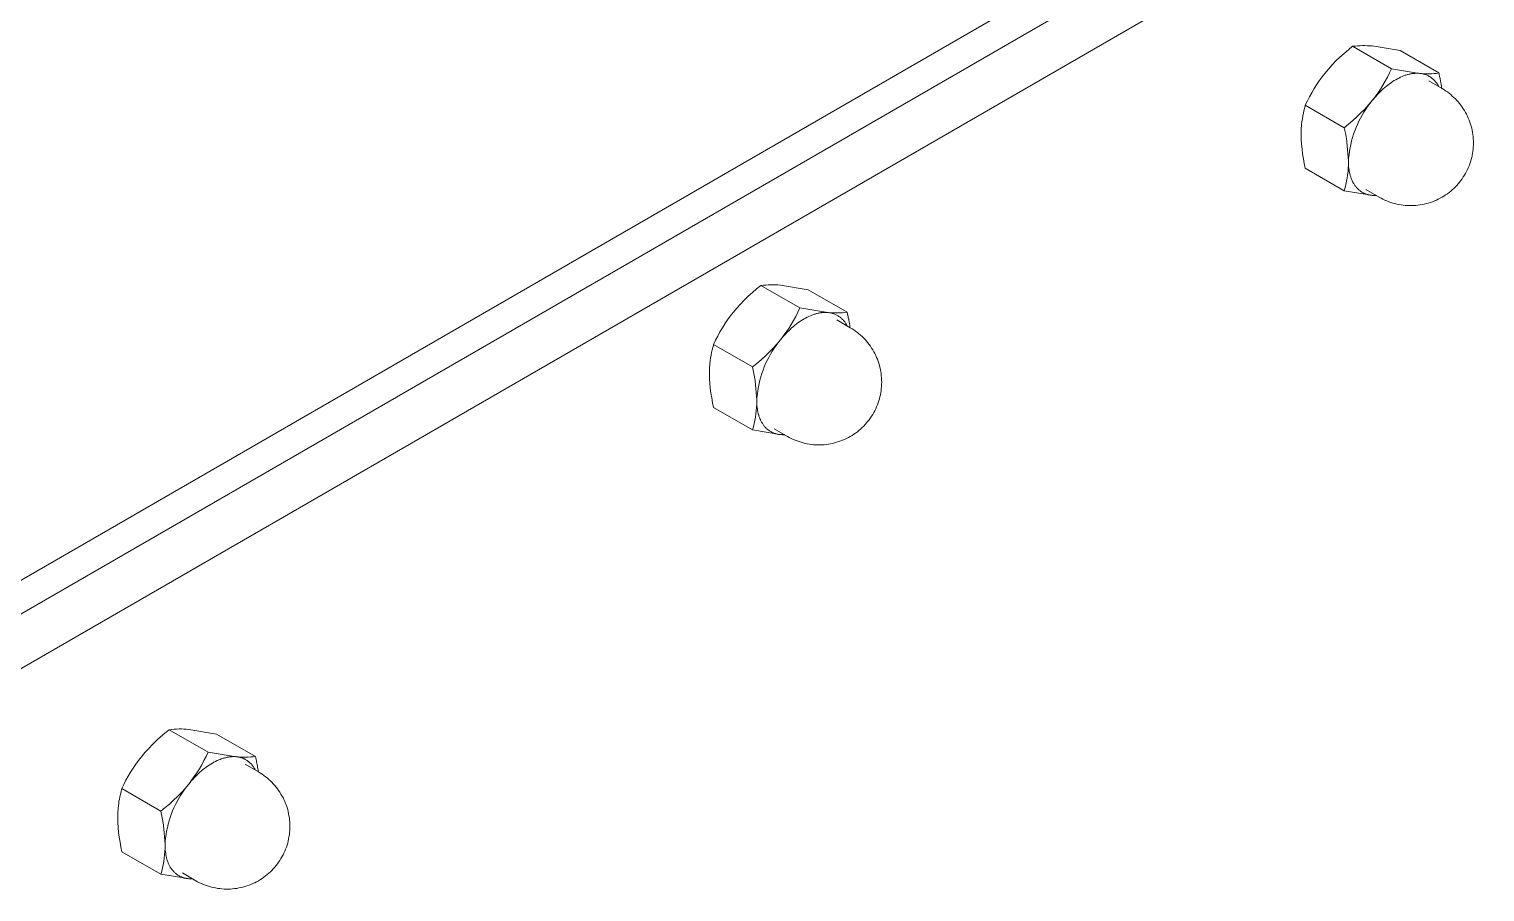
# Model space of a CAD drawing. Header units: millimetres. Extents: x -402 to 3954, y -41 to 3282.
# Drawn here: x 3750.9 to 3863.4, y 1186.2 to 1252.9 of the extents above; entities that cross this region are included whole.
import ezdxf

# ---------------------------------------------------------------- set-up
doc = ezdxf.new("R2010")
doc.units = ezdxf.units.MM
doc.layers.add('ZANO_R', color=7, linetype='Continuous', lineweight=0)

msp = doc.modelspace()

# ---------------------------------------------------------------- linework, layer by layer
at = {"layer": 'ZANO_R'}
for p, q in [((3856.77, 1271.81), (3655.5, 1155.6)), ((3659.37, 1155.24), (3860.64, 1271.44)), ((3864.3, 1269.33), (3663.03, 1153.12)), ((3852.86, 1251.3), (3853.19, 1251.57)), ((3853.19, 1251.57), (3853.38, 1251.59)), ((3856.2, 1249.83), (3853.19, 1251.57)), ((3853.38, 1251.59), (3853.57, 1251.61)), ((3853.57, 1251.61), (3853.76, 1251.62)), ((3853.76, 1251.62), (3853.94, 1251.63)), ((3853.94, 1251.63), (3854.13, 1251.63)), ((3854.13, 1251.63), (3854.32, 1251.62)), ((3854.32, 1251.62), (3854.51, 1251.61)), ((3854.51, 1251.61), (3854.7, 1251.6)), ((3854.7, 1251.6), (3856.85, 1251.24)), ((3851.6, 1250.13), (3851.9, 1250.44)), ((3851.9, 1250.44), (3852.21, 1250.74)), ((3852.21, 1250.74), (3852.53, 1251.02)), ((3852.53, 1251.02), (3852.86, 1251.3)), ((3856.85, 1251.24), (3859.86, 1249.51)), ((3850.82, 1249.2), (3851.04, 1249.48)), ((3851.04, 1249.48), (3851.31, 1249.81)), ((3851.31, 1249.81), (3851.6, 1250.13)), ((3856.05, 1249.51), (3855.88, 1249.18)), ((3856.2, 1249.83), (3856.05, 1249.51)), ((3858.36, 1249.48), (3856.2, 1249.83)), ((3856.89, 1249.18), (3857.01, 1249.24)), ((3857.01, 1249.24), (3857.13, 1249.28)), ((3857.13, 1249.28), (3857.19, 1249.31)), ((3857.19, 1249.31), (3857.25, 1249.33)), ((3857.25, 1249.33), (3857.31, 1249.35)), ((3857.31, 1249.35), (3857.37, 1249.37)), ((3857.37, 1249.37), (3857.43, 1249.38)), ((3857.43, 1249.38), (3857.49, 1249.4)), ((3857.49, 1249.4), (3857.55, 1249.41)), ((3857.55, 1249.41), (3857.6, 1249.43)), ((3857.6, 1249.43), (3857.66, 1249.44)), ((3857.66, 1249.44), (3857.72, 1249.45)), ((3857.72, 1249.45), (3857.77, 1249.46)), ((3857.77, 1249.46), (3857.83, 1249.47)), ((3857.83, 1249.47), (3857.89, 1249.47)), ((3857.89, 1249.47), (3857.94, 1249.48)), ((3857.94, 1249.48), (3857.99, 1249.48)), ((3857.99, 1249.48), (3858.05, 1249.49)), ((3858.05, 1249.49), (3858.1, 1249.49)), ((3858.1, 1249.49), (3858.15, 1249.49)), ((3858.15, 1249.49), (3858.2, 1249.49)), ((3858.2, 1249.49), (3858.26, 1249.49)), ((3858.26, 1249.49), (3858.31, 1249.49)), ((3858.31, 1249.49), (3858.36, 1249.48)), ((3858.54, 1249.47), (3858.36, 1249.48)), ((3858.36, 1249.48), (3858.42, 1249.48)), ((3858.42, 1249.48), (3858.48, 1249.47)), ((3858.48, 1249.47), (3858.54, 1249.46)), ((3858.73, 1249.45), (3858.54, 1249.47)), ((3858.54, 1249.46), (3858.6, 1249.45)), ((3858.6, 1249.45), (3858.66, 1249.43)), ((3858.66, 1249.43), (3858.72, 1249.42)), ((3858.72, 1249.42), (3858.78, 1249.4)), ((3858.92, 1249.45), (3858.73, 1249.45)), ((3858.78, 1249.4), (3858.83, 1249.38)), ((3858.83, 1249.38), (3858.89, 1249.36)), ((3858.89, 1249.36), (3858.95, 1249.33)), ((3859.11, 1249.45), (3858.92, 1249.45)), ((3858.95, 1249.33), (3859, 1249.31)), ((3859, 1249.31), (3859.06, 1249.28)), ((3859.06, 1249.28), (3859.11, 1249.25)), ((3859.3, 1249.45), (3859.11, 1249.45)), ((3859.11, 1249.25), (3859.17, 1249.22)), ((3859.17, 1249.22), (3859.22, 1249.18)), ((3859.48, 1249.47), (3859.3, 1249.45)), ((3859.67, 1249.48), (3859.48, 1249.47)), ((3859.86, 1249.51), (3859.67, 1249.48)), ((3859.87, 1249.47), (3859.86, 1249.51)), ((3859.87, 1249.47), (3859.88, 1249.41)), ((3859.89, 1249.34), (3859.88, 1249.41)), ((3859.89, 1249.34), (3859.9, 1249.3)), ((3859.91, 1249.25), (3859.9, 1249.3)), ((3859.91, 1249.25), (3859.93, 1249.19)), ((3850.03, 1247.98), (3850.21, 1248.3)), ((3850.21, 1248.3), (3850.4, 1248.6)), ((3850.4, 1248.6), (3850.6, 1248.9)), ((3850.6, 1248.9), (3850.82, 1249.2)), ((3855.33, 1248.25), (3855.13, 1247.95)), ((3855.22, 1247.96), (3855.33, 1248.07)), ((3855.52, 1248.56), (3855.33, 1248.25)), ((3855.33, 1248.07), (3855.45, 1248.18)), ((3855.45, 1248.18), (3855.56, 1248.29)), ((3855.71, 1248.87), (3855.52, 1248.56)), ((3855.56, 1248.29), (3855.68, 1248.39)), ((3855.68, 1248.39), (3855.8, 1248.49)), ((3855.88, 1249.18), (3855.71, 1248.87)), ((3855.8, 1248.49), (3855.92, 1248.58)), ((3855.92, 1248.58), (3856.04, 1248.67)), ((3856.04, 1248.67), (3856.16, 1248.76)), ((3856.16, 1248.76), (3856.28, 1248.84)), ((3856.28, 1248.84), (3856.4, 1248.92)), ((3856.4, 1248.92), (3856.53, 1248.99)), ((3856.53, 1248.99), (3856.65, 1249.06)), ((3856.65, 1249.06), (3856.77, 1249.12)), ((3856.77, 1249.12), (3856.89, 1249.18)), ((3860.1, 1248.31), (3859.07, 1248.9)), ((3859.22, 1249.18), (3859.27, 1249.15)), ((3859.27, 1249.15), (3859.32, 1249.11)), ((3859.32, 1249.11), (3859.37, 1249.07)), ((3859.37, 1249.07), (3859.41, 1249.03)), ((3859.41, 1249.03), (3859.46, 1248.99)), ((3859.46, 1248.99), (3859.5, 1248.95)), ((3859.5, 1248.95), (3859.54, 1248.91)), ((3859.54, 1248.91), (3859.58, 1248.86)), ((3859.58, 1248.86), (3859.62, 1248.81)), ((3859.62, 1248.81), (3859.66, 1248.76)), ((3859.66, 1248.76), (3859.7, 1248.71)), ((3859.7, 1248.71), (3859.73, 1248.66)), ((3859.73, 1248.66), (3859.77, 1248.61)), ((3859.77, 1248.61), (3859.8, 1248.56)), ((3859.8, 1248.56), (3859.83, 1248.5)), ((3859.83, 1248.5), (3859.85, 1248.45)), ((3859.93, 1249.17), (3859.93, 1249.19)), ((3859.93, 1249.17), (3859.95, 1249.08)), ((3859.96, 1249), (3859.95, 1249.08)), ((3859.96, 1249), (3859.97, 1248.96)), ((3859.98, 1248.92), (3859.97, 1248.96)), ((3859.98, 1248.92), (3860.01, 1248.72)), ((3860.02, 1248.67), (3860.01, 1248.72)), ((3860.02, 1248.67), (3860.06, 1248.45)), ((3860.06, 1248.42), (3860.06, 1248.45)), ((3860.06, 1248.42), (3860.07, 1248.38)), ((3860.07, 1248.33), (3860.07, 1248.38)), ((3860.07, 1248.33), (3860.08, 1248.32)), ((3860.1, 1248.31), (3860.24, 1248.22)), ((3860.24, 1248.22), (3860.37, 1248.13)), ((3860.37, 1248.13), (3860.51, 1248.04)), ((3849.51, 1246.94), (3849.52, 1246.95)), ((3849.52, 1246.95), (3849.53, 1247.02)), ((3849.53, 1247.02), (3849.69, 1247.35)), ((3849.53, 1247.02), (3852.54, 1245.28)), ((3849.69, 1247.35), (3849.85, 1247.67)), ((3849.85, 1247.67), (3850.03, 1247.98)), ((3854.42, 1247.04), (3854.13, 1246.72)), ((3854.36, 1246.94), (3854.53, 1247.16)), ((3854.7, 1247.37), (3854.42, 1247.04)), ((3854.53, 1247.16), (3854.7, 1247.37)), ((3854.92, 1247.66), (3854.7, 1247.37)), ((3854.7, 1247.37), (3854.8, 1247.49)), ((3854.8, 1247.49), (3854.9, 1247.61)), ((3854.9, 1247.61), (3855, 1247.73)), ((3855.13, 1247.95), (3854.92, 1247.66)), ((3855, 1247.73), (3855.11, 1247.85)), ((3855.11, 1247.85), (3855.22, 1247.96)), ((3860.51, 1248.04), (3860.64, 1247.94)), ((3860.64, 1247.94), (3860.77, 1247.84)), ((3860.77, 1247.84), (3860.89, 1247.73)), ((3860.89, 1247.73), (3861.01, 1247.62)), ((3861.01, 1247.62), (3861.13, 1247.51)), ((3861.13, 1247.51), (3861.24, 1247.39)), ((3861.24, 1247.39), (3861.35, 1247.27)), ((3861.35, 1247.27), (3861.46, 1247.14)), ((3861.46, 1247.14), (3861.56, 1247.01)), ((3861.56, 1247.01), (3861.65, 1246.88)), ((3849.27, 1245.74), (3849.3, 1245.97)), ((3849.3, 1245.97), (3849.34, 1246.19)), ((3849.34, 1246.19), (3849.39, 1246.44)), ((3849.39, 1246.44), (3849.45, 1246.69)), ((3849.45, 1246.69), (3849.51, 1246.94)), ((3853.2, 1245.83), (3852.88, 1245.55)), ((3853.52, 1246.12), (3853.2, 1245.83)), ((3853.83, 1246.42), (3853.52, 1246.12)), ((3853.67, 1245.78), (3853.79, 1246.02)), ((3853.79, 1246.02), (3853.92, 1246.26)), ((3854.13, 1246.72), (3853.83, 1246.42)), ((3853.92, 1246.26), (3854.06, 1246.49)), ((3854.06, 1246.49), (3854.21, 1246.72)), ((3854.21, 1246.72), (3854.36, 1246.94)), ((3861.65, 1246.88), (3861.74, 1246.74)), ((3861.74, 1246.74), (3861.83, 1246.6)), ((3861.83, 1246.6), (3861.91, 1246.46)), ((3861.91, 1246.46), (3861.99, 1246.32)), ((3861.99, 1246.32), (3862.06, 1246.17)), ((3862.06, 1246.17), (3862.13, 1246.02)), ((3862.13, 1246.02), (3862.19, 1245.87)), ((3862.19, 1245.87), (3862.25, 1245.71)), ((3849.21, 1244.97), (3849.22, 1245.21)), ((3849.21, 1244.77), (3849.21, 1244.97)), ((3849.22, 1244.39), (3849.21, 1244.77)), ((3849.22, 1245.21), (3849.24, 1245.45)), ((3849.24, 1245.52), (3849.27, 1245.74)), ((3849.24, 1245.45), (3849.24, 1245.52)), ((3852.88, 1245.55), (3852.54, 1245.28)), ((3852.54, 1245.28), (3852.65, 1244.76)), ((3852.65, 1244.76), (3852.74, 1244.23)), ((3853.18, 1244.52), (3853.26, 1244.78)), ((3853.26, 1244.78), (3853.35, 1245.03)), ((3853.35, 1245.03), (3853.45, 1245.29)), ((3853.45, 1245.29), (3853.56, 1245.54)), ((3853.56, 1245.54), (3853.67, 1245.78)), ((3862.25, 1245.71), (3862.3, 1245.56)), ((3862.3, 1245.56), (3862.35, 1245.4)), ((3862.35, 1245.4), (3862.39, 1245.24)), ((3862.39, 1245.24), (3862.42, 1245.08)), ((3862.42, 1245.08), (3862.45, 1244.92)), ((3862.45, 1244.92), (3862.48, 1244.76)), ((3862.48, 1244.76), (3862.5, 1244.6)), ((3849.24, 1244.01), (3849.22, 1244.39)), ((3849.28, 1243.63), (3849.24, 1244.01)), ((3849.32, 1243.26), (3849.28, 1243.63)), ((3852.74, 1244.23), (3852.74, 1244.19)), ((3852.74, 1244.19), (3852.75, 1244.17)), ((3852.75, 1244.17), (3852.87, 1242.73)), ((3852.95, 1243.46), (3852.99, 1243.73)), ((3852.99, 1243.73), (3853.05, 1243.99)), ((3853.05, 1243.99), (3853.11, 1244.26)), ((3853.11, 1244.26), (3853.18, 1244.52)), ((3862.5, 1243.62), (3862.48, 1243.45)), ((3862.5, 1244.6), (3862.51, 1244.43)), ((3862.51, 1243.78), (3862.5, 1243.62)), ((3862.51, 1244.43), (3862.52, 1244.27)), ((3862.52, 1243.94), (3862.51, 1243.78)), ((3862.52, 1244.27), (3862.52, 1244.11)), ((3862.52, 1244.11), (3862.52, 1243.94)), ((3849.38, 1242.88), (3849.32, 1243.26)), ((3849.45, 1242.51), (3849.38, 1242.88)), ((3849.53, 1242.14), (3849.45, 1242.51)), ((3852.87, 1242.65), (3852.86, 1242.4)), ((3852.87, 1242.65), (3852.88, 1242.92)), ((3852.87, 1242.73), (3852.87, 1242.65)), ((3852.87, 1242.52), (3852.87, 1242.65)), ((3852.87, 1242.39), (3852.87, 1242.52)), ((3852.88, 1242.92), (3852.91, 1243.19)), ((3852.91, 1243.19), (3852.95, 1243.46)), ((3862.25, 1242.5), (3862.19, 1242.34)), ((3862.3, 1242.65), (3862.25, 1242.5)), ((3862.35, 1242.81), (3862.3, 1242.65)), ((3862.39, 1242.97), (3862.35, 1242.81)), ((3862.42, 1243.13), (3862.39, 1242.97)), ((3862.45, 1243.29), (3862.42, 1243.13)), ((3862.48, 1243.45), (3862.45, 1243.29)), ((3849.53, 1242.14), (3852.54, 1240.4)), ((3852.77, 1241.39), (3852.72, 1241.14)), ((3852.8, 1241.64), (3852.77, 1241.39)), ((3852.83, 1241.89), (3852.8, 1241.64)), ((3852.85, 1242.15), (3852.83, 1241.89)), ((3852.86, 1242.4), (3852.85, 1242.15)), ((3852.88, 1242.26), (3852.87, 1242.39)), ((3852.9, 1242.14), (3852.88, 1242.26)), ((3852.91, 1242.01), (3852.9, 1242.14)), ((3852.93, 1241.89), (3852.91, 1242.01)), ((3852.95, 1241.83), (3852.93, 1241.89)), ((3852.96, 1241.77), (3852.95, 1241.83)), ((3852.97, 1241.71), (3852.96, 1241.77)), ((3852.99, 1241.65), (3852.97, 1241.71)), ((3853, 1241.59), (3852.99, 1241.65)), ((3853.02, 1241.53), (3853, 1241.59)), ((3853.04, 1241.48), (3853.02, 1241.53)), ((3853.06, 1241.42), (3853.04, 1241.48)), ((3853.08, 1241.37), (3853.06, 1241.42)), ((3853.1, 1241.31), (3853.08, 1241.37)), ((3861.65, 1241.33), (3861.56, 1241.2)), ((3861.74, 1241.47), (3861.65, 1241.33)), ((3861.83, 1241.61), (3861.74, 1241.47)), ((3861.91, 1241.75), (3861.83, 1241.61)), ((3861.99, 1241.9), (3861.91, 1241.75)), ((3862.06, 1242.04), (3861.99, 1241.9)), ((3862.13, 1242.19), (3862.06, 1242.04)), ((3862.19, 1242.34), (3862.13, 1242.19)), ((3852.61, 1240.65), (3852.54, 1240.4)), ((3852.54, 1240.4), (3854.65, 1240.06)), ((3852.67, 1240.89), (3852.61, 1240.65)), ((3852.72, 1241.14), (3852.67, 1240.89)), ((3853.12, 1241.26), (3853.1, 1241.31)), ((3853.14, 1241.21), (3853.12, 1241.26)), ((3853.16, 1241.16), (3853.14, 1241.21)), ((3853.19, 1241.1), (3853.16, 1241.16)), ((3853.21, 1241.06), (3853.19, 1241.1)), ((3853.24, 1241.01), (3853.21, 1241.06)), ((3853.27, 1240.96), (3853.24, 1241.01)), ((3853.3, 1240.91), (3853.27, 1240.96)), ((3853.33, 1240.87), (3853.3, 1240.91)), ((3853.36, 1240.82), (3853.33, 1240.87)), ((3853.39, 1240.78), (3853.36, 1240.82)), ((3853.42, 1240.74), (3853.39, 1240.78)), ((3853.45, 1240.7), (3853.42, 1240.74)), ((3853.49, 1240.66), (3853.45, 1240.7)), ((3853.52, 1240.62), (3853.49, 1240.66)), ((3853.56, 1240.58), (3853.52, 1240.62)), ((3853.59, 1240.55), (3853.56, 1240.58)), ((3853.63, 1240.51), (3853.59, 1240.55)), ((3853.67, 1240.48), (3853.63, 1240.51)), ((3853.71, 1240.45), (3853.67, 1240.48)), ((3853.74, 1240.41), (3853.71, 1240.45)), ((3853.78, 1240.39), (3853.74, 1240.41)), ((3853.82, 1240.36), (3853.78, 1240.39)), ((3853.87, 1240.33), (3853.82, 1240.36)), ((3853.91, 1240.3), (3853.87, 1240.33)), ((3853.95, 1240.28), (3853.91, 1240.3)), ((3853.99, 1240.25), (3853.95, 1240.28)), ((3854.04, 1240.23), (3853.99, 1240.25)), ((3854.08, 1240.21), (3854.04, 1240.23)), ((3854.13, 1240.19), (3854.08, 1240.21)), ((3855.24, 1239.9), (3854.21, 1240.5)), ((3860.64, 1240.27), (3860.51, 1240.17)), ((3860.77, 1240.37), (3860.64, 1240.27)), ((3860.89, 1240.48), (3860.77, 1240.37)), ((3861.01, 1240.59), (3860.89, 1240.48)), ((3861.13, 1240.7), (3861.01, 1240.59)), ((3861.24, 1240.82), (3861.13, 1240.7)), ((3861.35, 1240.95), (3861.24, 1240.82)), ((3861.46, 1241.07), (3861.35, 1240.95)), ((3861.56, 1241.2), (3861.46, 1241.07)), ((3854.17, 1240.17), (3854.13, 1240.19)), ((3854.22, 1240.16), (3854.17, 1240.17)), ((3854.26, 1240.14), (3854.22, 1240.16)), ((3854.31, 1240.12), (3854.26, 1240.14)), ((3854.36, 1240.11), (3854.31, 1240.12)), ((3854.4, 1240.1), (3854.36, 1240.11)), ((3854.45, 1240.09), (3854.4, 1240.1)), ((3854.5, 1240.08), (3854.45, 1240.09)), ((3854.55, 1240.07), (3854.5, 1240.08)), ((3854.6, 1240.06), (3854.55, 1240.07)), ((3854.65, 1240.06), (3854.6, 1240.06)), ((3854.7, 1240.05), (3854.65, 1240.06)), ((3854.7, 1240.05), (3854.86, 1240.04)), ((3854.81, 1240.04), (3854.75, 1240.05)), ((3854.87, 1240.04), (3854.81, 1240.04)), ((3854.86, 1240.04), (3855.03, 1240.03)), ((3854.94, 1240.04), (3854.87, 1240.04)), ((3855, 1240.04), (3854.94, 1240.04)), ((3855.39, 1239.83), (3855.24, 1239.9)), ((3855.53, 1239.75), (3855.39, 1239.83)), ((3855.68, 1239.68), (3855.53, 1239.75)), ((3855.83, 1239.62), (3855.68, 1239.68)), ((3855.98, 1239.56), (3855.83, 1239.62)), ((3856.14, 1239.5), (3855.98, 1239.56)), ((3856.3, 1239.45), (3856.14, 1239.5)), ((3856.45, 1239.41), (3856.3, 1239.45)), ((3856.61, 1239.37), (3856.45, 1239.41)), ((3856.77, 1239.34), (3856.61, 1239.37)), ((3856.93, 1239.31), (3856.77, 1239.34)), ((3857.1, 1239.29), (3856.93, 1239.31)), ((3857.26, 1239.27), (3857.1, 1239.29)), ((3857.42, 1239.26), (3857.26, 1239.27)), ((3857.59, 1239.26), (3857.42, 1239.26)), ((3857.75, 1239.26), (3857.59, 1239.26)), ((3857.92, 1239.26), (3857.75, 1239.26)), ((3858.08, 1239.27), (3857.92, 1239.26)), ((3858.24, 1239.29), (3858.08, 1239.27)), ((3858.4, 1239.31), (3858.24, 1239.29)), ((3858.57, 1239.34), (3858.4, 1239.31)), ((3858.73, 1239.37), (3858.57, 1239.34)), ((3858.89, 1239.41), (3858.73, 1239.37)), ((3859.04, 1239.45), (3858.89, 1239.41)), ((3859.2, 1239.5), (3859.04, 1239.45)), ((3859.35, 1239.56), (3859.2, 1239.5)), ((3859.51, 1239.62), (3859.35, 1239.56)), ((3859.66, 1239.68), (3859.51, 1239.62)), ((3859.81, 1239.75), (3859.66, 1239.68)), ((3859.95, 1239.83), (3859.81, 1239.75)), ((3860.1, 1239.9), (3859.95, 1239.83)), ((3860.24, 1239.99), (3860.1, 1239.9)), ((3860.37, 1240.08), (3860.24, 1239.99)), ((3860.51, 1240.17), (3860.37, 1240.08)), ((3806.47, 1232.25), (3806.79, 1232.54)), ((3806.79, 1232.54), (3807.11, 1232.82)), ((3807.11, 1232.82), (3807.45, 1233.08)), ((3807.45, 1233.08), (3807.64, 1233.11)), ((3810.46, 1231.35), (3807.45, 1233.08)), ((3807.64, 1233.11), (3807.82, 1233.12)), ((3807.82, 1233.12), (3808.01, 1233.14)), ((3808.01, 1233.14), (3808.2, 1233.14)), ((3808.2, 1233.14), (3808.39, 1233.14)), ((3808.39, 1233.14), (3808.58, 1233.14)), ((3808.58, 1233.14), (3808.76, 1233.13)), ((3808.76, 1233.13), (3808.95, 1233.11)), ((3808.95, 1233.11), (3811.11, 1232.76)), ((3811.11, 1232.76), (3814.11, 1231.02)), ((3805.29, 1231), (3805.57, 1231.32)), ((3805.57, 1231.32), (3805.86, 1231.64)), ((3805.86, 1231.64), (3806.16, 1231.95)), ((3806.16, 1231.95), (3806.47, 1232.25)), ((3810.46, 1231.35), (3810.3, 1231.02)), ((3812.61, 1231), (3810.46, 1231.35)), ((3804.47, 1229.81), (3804.66, 1230.12)), ((3804.66, 1230.12), (3804.86, 1230.42)), ((3804.86, 1230.42), (3805.07, 1230.71)), ((3805.07, 1230.71), (3805.29, 1231)), ((3809.78, 1230.07), (3809.59, 1229.76)), ((3809.96, 1230.38), (3809.78, 1230.07)), ((3810.14, 1230.7), (3809.96, 1230.38)), ((3810.05, 1230), (3810.17, 1230.1)), ((3810.3, 1231.02), (3810.14, 1230.7)), ((3810.17, 1230.1), (3810.29, 1230.19)), ((3810.29, 1230.19), (3810.42, 1230.27)), ((3810.42, 1230.27), (3810.54, 1230.35)), ((3810.54, 1230.35), (3810.66, 1230.43)), ((3810.66, 1230.43), (3810.78, 1230.51)), ((3810.78, 1230.51), (3810.9, 1230.57)), ((3810.9, 1230.57), (3811.03, 1230.64)), ((3811.03, 1230.64), (3811.15, 1230.7)), ((3811.15, 1230.7), (3811.27, 1230.75)), ((3811.27, 1230.75), (3811.39, 1230.8)), ((3811.39, 1230.8), (3811.45, 1230.82)), ((3811.45, 1230.82), (3811.51, 1230.84)), ((3811.51, 1230.84), (3811.57, 1230.86)), ((3811.57, 1230.86), (3811.63, 1230.88)), ((3811.63, 1230.88), (3811.69, 1230.9)), ((3811.69, 1230.9), (3811.75, 1230.91)), ((3811.75, 1230.91), (3811.8, 1230.93)), ((3811.8, 1230.93), (3811.86, 1230.94)), ((3811.86, 1230.94), (3811.92, 1230.95)), ((3811.92, 1230.95), (3811.97, 1230.96)), ((3811.97, 1230.96), (3812.03, 1230.97)), ((3812.03, 1230.97), (3812.09, 1230.98)), ((3812.09, 1230.98), (3812.14, 1230.99)), ((3812.14, 1230.99), (3812.2, 1230.99)), ((3812.2, 1230.99), (3812.25, 1231)), ((3812.25, 1231), (3812.3, 1231)), ((3812.3, 1231), (3812.36, 1231)), ((3812.36, 1231), (3812.41, 1231)), ((3812.41, 1231), (3812.46, 1231)), ((3812.46, 1231), (3812.51, 1231)), ((3812.51, 1231), (3812.56, 1231)), ((3812.56, 1231), (3812.61, 1231)), ((3812.8, 1230.98), (3812.61, 1231)), ((3812.61, 1231), (3812.67, 1230.99)), ((3812.67, 1230.99), (3812.73, 1230.98)), ((3812.73, 1230.98), (3812.79, 1230.97)), ((3812.79, 1230.97), (3812.85, 1230.96)), ((3812.99, 1230.97), (3812.8, 1230.98)), ((3812.85, 1230.96), (3812.91, 1230.95)), ((3812.91, 1230.95), (3812.97, 1230.93)), ((3812.97, 1230.93), (3813.03, 1230.91)), ((3813.18, 1230.96), (3812.99, 1230.97)), ((3813.03, 1230.91), (3813.09, 1230.89)), ((3813.09, 1230.89), (3813.15, 1230.87)), ((3813.15, 1230.87), (3813.2, 1230.84)), ((3813.36, 1230.96), (3813.18, 1230.96)), ((3813.2, 1230.84), (3813.26, 1230.82)), ((3813.26, 1230.82), (3813.32, 1230.79)), ((3813.32, 1230.79), (3813.37, 1230.76)), ((3814.35, 1229.82), (3813.32, 1230.42)), ((3813.55, 1230.97), (3813.36, 1230.96)), ((3813.37, 1230.76), (3813.42, 1230.73)), ((3813.42, 1230.73), (3813.47, 1230.7)), ((3813.47, 1230.7), (3813.52, 1230.66)), ((3813.52, 1230.66), (3813.57, 1230.63)), ((3813.74, 1230.98), (3813.55, 1230.97)), ((3813.57, 1230.63), (3813.62, 1230.59)), ((3813.62, 1230.59), (3813.67, 1230.55)), ((3813.67, 1230.55), (3813.71, 1230.51)), ((3813.71, 1230.51), (3813.76, 1230.46)), ((3813.93, 1231), (3813.74, 1230.98)), ((3813.76, 1230.46), (3813.8, 1230.42)), ((3813.8, 1230.42), (3813.84, 1230.37)), ((3813.84, 1230.37), (3813.88, 1230.33)), ((3813.88, 1230.33), (3813.92, 1230.28)), ((3813.92, 1230.28), (3813.95, 1230.23)), ((3814.11, 1231.02), (3813.93, 1231)), ((3813.95, 1230.23), (3813.99, 1230.18)), ((3813.99, 1230.18), (3814.02, 1230.12)), ((3814.02, 1230.12), (3814.05, 1230.07)), ((3814.05, 1230.07), (3814.08, 1230.02)), ((3814.12, 1230.98), (3814.11, 1231.02)), ((3814.12, 1230.98), (3814.14, 1230.92)), ((3814.15, 1230.85), (3814.14, 1230.92)), ((3814.15, 1230.85), (3814.16, 1230.81)), ((3814.17, 1230.77), (3814.16, 1230.81)), ((3814.17, 1230.77), (3814.18, 1230.7)), ((3814.19, 1230.68), (3814.18, 1230.7)), ((3814.19, 1230.68), (3814.2, 1230.59)), ((3814.22, 1230.51), (3814.2, 1230.59)), ((3814.22, 1230.51), (3814.23, 1230.48)), ((3814.23, 1230.43), (3814.23, 1230.48)), ((3814.23, 1230.43), (3814.27, 1230.23)), ((3814.28, 1230.18), (3814.27, 1230.23)), ((3814.28, 1230.18), (3814.31, 1229.97)), ((3803.94, 1228.86), (3804.11, 1229.18)), ((3804.11, 1229.18), (3804.28, 1229.5)), ((3804.28, 1229.5), (3804.47, 1229.81)), ((3809.17, 1229.17), (3808.95, 1228.88)), ((3808.95, 1228.88), (3809.05, 1229.01)), ((3809.05, 1229.01), (3809.16, 1229.13)), ((3809.16, 1229.13), (3809.26, 1229.24)), ((3809.38, 1229.46), (3809.17, 1229.17)), ((3809.26, 1229.24), (3809.37, 1229.36)), ((3809.37, 1229.36), (3809.48, 1229.47)), ((3809.59, 1229.76), (3809.38, 1229.46)), ((3809.48, 1229.47), (3809.59, 1229.59)), ((3809.59, 1229.59), (3809.7, 1229.69)), ((3809.7, 1229.69), (3809.82, 1229.8)), ((3809.82, 1229.8), (3809.94, 1229.9)), ((3809.94, 1229.9), (3810.05, 1230)), ((3814.08, 1230.02), (3814.11, 1229.96)), ((3814.32, 1229.93), (3814.31, 1229.97)), ((3814.32, 1229.93), (3814.32, 1229.89)), ((3814.33, 1229.85), (3814.32, 1229.89)), ((3814.33, 1229.85), (3814.33, 1229.83)), ((3814.35, 1229.82), (3814.49, 1229.74)), ((3814.49, 1229.74), (3814.63, 1229.65)), ((3814.63, 1229.65), (3814.76, 1229.55)), ((3814.76, 1229.55), (3814.9, 1229.46)), ((3814.9, 1229.46), (3815.02, 1229.35)), ((3815.02, 1229.35), (3815.15, 1229.25)), ((3815.15, 1229.25), (3815.27, 1229.14)), ((3815.27, 1229.14), (3815.39, 1229.02)), ((3815.39, 1229.02), (3815.5, 1228.9)), ((3803.59, 1227.7), (3803.63, 1227.9)), ((3803.63, 1227.9), (3803.67, 1228.1)), ((3803.67, 1228.1), (3803.72, 1228.29)), ((3803.72, 1228.29), (3803.73, 1228.3)), ((3803.73, 1228.3), (3803.77, 1228.45)), ((3803.77, 1228.47), (3803.79, 1228.53)), ((3803.77, 1228.45), (3803.77, 1228.47)), ((3803.79, 1228.53), (3803.94, 1228.86)), ((3803.79, 1228.53), (3806.8, 1226.8)), ((3808.09, 1227.93), (3807.78, 1227.63)), ((3808.39, 1228.24), (3808.09, 1227.93)), ((3808.18, 1227.77), (3808.32, 1228)), ((3808.32, 1228), (3808.47, 1228.23)), ((3808.67, 1228.56), (3808.39, 1228.24)), ((3808.47, 1228.23), (3808.62, 1228.45)), ((3808.62, 1228.45), (3808.78, 1228.67)), ((3808.95, 1228.88), (3808.67, 1228.56)), ((3808.78, 1228.67), (3808.95, 1228.88)), ((3815.5, 1228.9), (3815.61, 1228.78)), ((3815.61, 1228.78), (3815.71, 1228.65)), ((3815.71, 1228.65), (3815.81, 1228.52)), ((3815.81, 1228.52), (3815.91, 1228.39)), ((3815.91, 1228.39), (3816, 1228.25)), ((3816, 1228.25), (3816.09, 1228.12)), ((3816.09, 1228.12), (3816.17, 1227.97)), ((3816.17, 1227.97), (3816.25, 1227.83)), ((3816.25, 1227.83), (3816.32, 1227.68)), ((3803.47, 1226.48), (3803.48, 1226.72)), ((3803.48, 1226.72), (3803.49, 1226.96)), ((3803.49, 1226.96), (3803.5, 1227.03)), ((3803.5, 1227.03), (3803.52, 1227.25)), ((3803.52, 1227.25), (3803.55, 1227.48)), ((3803.55, 1227.48), (3803.59, 1227.7)), ((3807.13, 1227.06), (3806.8, 1226.8)), ((3806.8, 1226.8), (3806.9, 1226.27)), ((3807.46, 1227.34), (3807.13, 1227.06)), ((3807.78, 1227.63), (3807.46, 1227.34)), ((3807.61, 1226.55), (3807.7, 1226.8)), ((3807.7, 1226.8), (3807.81, 1227.05)), ((3807.81, 1227.05), (3807.93, 1227.29)), ((3807.93, 1227.29), (3808.05, 1227.53)), ((3808.05, 1227.53), (3808.18, 1227.77)), ((3816.32, 1227.68), (3816.38, 1227.53)), ((3816.38, 1227.53), (3816.45, 1227.38)), ((3816.45, 1227.38), (3816.5, 1227.23)), ((3816.5, 1227.23), (3816.56, 1227.07)), ((3816.56, 1227.07), (3816.6, 1226.91)), ((3816.6, 1226.91), (3816.64, 1226.76)), ((3816.64, 1226.76), (3816.68, 1226.6)), ((3803.46, 1226.28), (3803.47, 1226.48)), ((3803.48, 1225.9), (3803.46, 1226.28)), ((3803.5, 1225.52), (3803.48, 1225.9)), ((3806.9, 1226.27), (3806.99, 1225.74)), ((3806.99, 1225.74), (3807, 1225.7)), ((3807, 1225.7), (3807, 1225.69)), ((3807, 1225.69), (3807.12, 1224.24)), ((3807.3, 1225.51), (3807.37, 1225.77)), ((3807.37, 1225.77), (3807.44, 1226.03)), ((3807.44, 1226.03), (3807.52, 1226.29)), ((3807.52, 1226.29), (3807.61, 1226.55)), ((3816.68, 1226.6), (3816.71, 1226.43)), ((3816.71, 1226.43), (3816.73, 1226.27)), ((3816.73, 1226.27), (3816.75, 1226.11)), ((3816.75, 1226.11), (3816.77, 1225.95)), ((3816.77, 1225.95), (3816.77, 1225.78)), ((3816.77, 1225.78), (3816.78, 1225.62)), ((3816.78, 1225.62), (3816.77, 1225.46)), ((3803.53, 1225.14), (3803.5, 1225.52)), ((3803.58, 1224.77), (3803.53, 1225.14)), ((3803.64, 1224.39), (3803.58, 1224.77)), ((3807.14, 1224.44), (3807.17, 1224.71)), ((3807.17, 1224.71), (3807.2, 1224.98)), ((3807.2, 1224.98), (3807.25, 1225.24)), ((3807.25, 1225.24), (3807.3, 1225.51)), ((3816.64, 1224.48), (3816.6, 1224.32)), ((3816.68, 1224.64), (3816.64, 1224.48)), ((3816.71, 1224.8), (3816.68, 1224.64)), ((3816.73, 1224.97), (3816.71, 1224.8)), ((3816.75, 1225.13), (3816.73, 1224.97)), ((3816.77, 1225.29), (3816.75, 1225.13)), ((3816.77, 1225.46), (3816.77, 1225.29)), ((3803.71, 1224.02), (3803.64, 1224.39)), ((3803.79, 1223.65), (3803.71, 1224.02)), ((3803.79, 1223.65), (3806.8, 1221.92)), ((3807.09, 1223.41), (3807.06, 1223.16)), ((3807.11, 1223.66), (3807.09, 1223.41)), ((3807.12, 1223.91), (3807.11, 1223.66)), ((3807.12, 1224.17), (3807.14, 1224.44)), ((3807.12, 1224.24), (3807.12, 1224.17)), ((3807.12, 1224.17), (3807.12, 1223.91)), ((3807.12, 1224.04), (3807.12, 1224.17)), ((3807.13, 1223.9), (3807.12, 1224.04)), ((3807.14, 1223.78), (3807.13, 1223.9)), ((3807.15, 1223.65), (3807.14, 1223.78)), ((3807.17, 1223.52), (3807.15, 1223.65)), ((3807.19, 1223.4), (3807.17, 1223.52)), ((3807.2, 1223.34), (3807.19, 1223.4)), ((3807.21, 1223.28), (3807.2, 1223.34)), ((3816.25, 1223.41), (3816.17, 1223.26)), ((3816.32, 1223.56), (3816.25, 1223.41)), ((3816.38, 1223.71), (3816.32, 1223.56)), ((3816.45, 1223.86), (3816.38, 1223.71)), ((3816.5, 1224.01), (3816.45, 1223.86)), ((3816.56, 1224.17), (3816.5, 1224.01)), ((3816.6, 1224.32), (3816.56, 1224.17)), ((3806.92, 1222.41), (3806.86, 1222.16)), ((3806.98, 1222.65), (3806.92, 1222.41)), ((3807.02, 1222.9), (3806.98, 1222.65)), ((3807.06, 1223.16), (3807.02, 1222.9)), ((3807.23, 1223.22), (3807.21, 1223.28)), ((3807.24, 1223.16), (3807.23, 1223.22)), ((3807.26, 1223.1), (3807.24, 1223.16)), ((3807.28, 1223.05), (3807.26, 1223.1)), ((3807.29, 1222.99), (3807.28, 1223.05)), ((3807.31, 1222.93), (3807.29, 1222.99)), ((3807.33, 1222.88), (3807.31, 1222.93)), ((3807.35, 1222.82), (3807.33, 1222.88)), ((3807.37, 1222.77), (3807.35, 1222.82)), ((3807.4, 1222.72), (3807.37, 1222.77)), ((3807.42, 1222.67), (3807.4, 1222.72)), ((3807.45, 1222.62), (3807.42, 1222.67)), ((3807.47, 1222.57), (3807.45, 1222.62)), ((3807.5, 1222.52), (3807.47, 1222.57)), ((3807.53, 1222.47), (3807.5, 1222.52)), ((3807.55, 1222.43), (3807.53, 1222.47)), ((3807.58, 1222.38), (3807.55, 1222.43)), ((3807.61, 1222.34), (3807.58, 1222.38)), ((3807.64, 1222.29), (3807.61, 1222.34)), ((3807.68, 1222.25), (3807.64, 1222.29)), ((3807.71, 1222.21), (3807.68, 1222.25)), ((3807.74, 1222.17), (3807.71, 1222.21)), ((3815.39, 1222.22), (3815.27, 1222.1)), ((3815.5, 1222.34), (3815.39, 1222.22)), ((3815.61, 1222.46), (3815.5, 1222.34)), ((3815.71, 1222.59), (3815.61, 1222.46)), ((3815.81, 1222.71), (3815.71, 1222.59)), ((3815.91, 1222.85), (3815.81, 1222.71)), ((3816, 1222.98), (3815.91, 1222.85)), ((3816.09, 1223.12), (3816, 1222.98)), ((3816.17, 1223.26), (3816.09, 1223.12)), ((3806.86, 1222.16), (3806.8, 1221.92)), ((3806.8, 1221.92), (3808.9, 1221.57)), ((3807.78, 1222.13), (3807.74, 1222.17)), ((3807.81, 1222.1), (3807.78, 1222.13)), ((3807.85, 1222.06), (3807.81, 1222.1)), ((3807.89, 1222.03), (3807.85, 1222.06)), ((3807.92, 1221.99), (3807.89, 1222.03)), ((3807.96, 1221.96), (3807.92, 1221.99)), ((3808, 1221.93), (3807.96, 1221.96)), ((3808.04, 1221.9), (3808, 1221.93)), ((3808.08, 1221.87), (3808.04, 1221.9)), ((3808.12, 1221.84), (3808.08, 1221.87)), ((3808.16, 1221.82), (3808.12, 1221.84)), ((3808.21, 1221.79), (3808.16, 1221.82)), ((3808.25, 1221.77), (3808.21, 1221.79)), ((3808.29, 1221.74), (3808.25, 1221.77)), ((3808.34, 1221.72), (3808.29, 1221.74)), ((3808.38, 1221.7), (3808.34, 1221.72)), ((3808.43, 1221.69), (3808.38, 1221.7)), ((3808.47, 1221.67), (3808.43, 1221.69)), ((3809.5, 1221.42), (3808.47, 1222.01)), ((3808.52, 1221.65), (3808.47, 1221.67)), ((3808.57, 1221.64), (3808.52, 1221.65)), ((3808.61, 1221.62), (3808.57, 1221.64)), ((3808.66, 1221.61), (3808.61, 1221.62)), ((3808.71, 1221.6), (3808.66, 1221.61)), ((3808.76, 1221.59), (3808.71, 1221.6)), ((3808.81, 1221.58), (3808.76, 1221.59)), ((3808.85, 1221.57), (3808.81, 1221.58)), ((3808.9, 1221.57), (3808.85, 1221.57)), ((3808.95, 1221.56), (3808.9, 1221.57)), ((3808.95, 1221.56), (3809.12, 1221.55)), ((3809.07, 1221.56), (3809, 1221.56)), ((3809.13, 1221.56), (3809.07, 1221.56)), ((3809.12, 1221.55), (3809.29, 1221.54)), ((3809.19, 1221.56), (3809.13, 1221.56)), ((3809.26, 1221.56), (3809.19, 1221.56)), ((3809.64, 1221.34), (3809.5, 1221.42)), ((3809.79, 1221.26), (3809.64, 1221.34)), ((3809.94, 1221.19), (3809.79, 1221.26)), ((3810.09, 1221.13), (3809.94, 1221.19)), ((3810.24, 1221.07), (3810.09, 1221.13)), ((3810.4, 1221.02), (3810.24, 1221.07)), ((3813.61, 1221.07), (3813.46, 1221.02)), ((3813.76, 1221.13), (3813.61, 1221.07)), ((3813.91, 1221.19), (3813.76, 1221.13)), ((3814.06, 1221.26), (3813.91, 1221.19)), ((3814.21, 1221.34), (3814.06, 1221.26)), ((3814.35, 1221.42), (3814.21, 1221.34)), ((3814.49, 1221.5), (3814.35, 1221.42)), ((3814.63, 1221.59), (3814.49, 1221.5)), ((3814.76, 1221.68), (3814.63, 1221.59)), ((3814.9, 1221.78), (3814.76, 1221.68)), ((3815.02, 1221.89), (3814.9, 1221.78)), ((3815.15, 1221.99), (3815.02, 1221.89)), ((3815.27, 1222.1), (3815.15, 1221.99)), ((3810.55, 1220.97), (3810.4, 1221.02)), ((3810.71, 1220.92), (3810.55, 1220.97)), ((3810.87, 1220.88), (3810.71, 1220.92)), ((3811.03, 1220.85), (3810.87, 1220.88)), ((3811.19, 1220.82), (3811.03, 1220.85)), ((3811.35, 1220.8), (3811.19, 1220.82)), ((3811.52, 1220.78), (3811.35, 1220.8)), ((3811.68, 1220.77), (3811.52, 1220.78)), ((3811.84, 1220.77), (3811.68, 1220.77)), ((3812.01, 1220.77), (3811.84, 1220.77)), ((3812.17, 1220.77), (3812.01, 1220.77)), ((3812.34, 1220.78), (3812.17, 1220.77)), ((3812.5, 1220.8), (3812.34, 1220.78)), ((3812.66, 1220.82), (3812.5, 1220.8)), ((3812.82, 1220.85), (3812.66, 1220.82)), ((3812.98, 1220.88), (3812.82, 1220.85)), ((3813.14, 1220.92), (3812.98, 1220.88)), ((3813.3, 1220.97), (3813.14, 1220.92)), ((3813.46, 1221.02), (3813.3, 1220.97)), ((3761.37, 1198.48), (3761.71, 1198.75)), ((3761.71, 1198.75), (3761.89, 1198.77)), ((3764.71, 1197.01), (3761.71, 1198.75)), ((3761.89, 1198.77), (3762.08, 1198.79)), ((3762.08, 1198.79), (3762.27, 1198.8)), ((3762.27, 1198.8), (3762.46, 1198.81)), ((3762.46, 1198.81), (3762.64, 1198.81)), ((3762.64, 1198.81), (3762.83, 1198.8)), ((3762.83, 1198.8), (3763.02, 1198.79)), ((3763.02, 1198.79), (3763.21, 1198.78)), ((3763.21, 1198.78), (3765.37, 1198.42)), ((3760.12, 1197.31), (3760.41, 1197.62)), ((3760.41, 1197.62), (3760.72, 1197.92)), ((3760.72, 1197.92), (3761.04, 1198.2)), ((3761.04, 1198.2), (3761.37, 1198.48)), ((3765.37, 1198.42), (3768.37, 1196.69)), ((3759.12, 1196.08), (3759.33, 1196.38)), ((3759.33, 1196.38), (3759.55, 1196.66)), ((3759.55, 1196.66), (3759.83, 1196.99)), ((3759.83, 1196.99), (3760.12, 1197.31)), ((3764.39, 1196.36), (3764.22, 1196.05)), ((3764.56, 1196.69), (3764.39, 1196.36)), ((3764.71, 1197.01), (3764.56, 1196.69)), ((3766.87, 1196.66), (3764.71, 1197.01)), ((3765.16, 1196.24), (3765.28, 1196.3)), ((3765.28, 1196.3), (3765.41, 1196.36)), ((3765.41, 1196.36), (3765.53, 1196.42)), ((3765.53, 1196.42), (3765.65, 1196.46)), ((3765.65, 1196.46), (3765.71, 1196.49)), ((3765.71, 1196.49), (3765.77, 1196.51)), ((3765.77, 1196.51), (3765.83, 1196.53)), ((3765.83, 1196.53), (3765.88, 1196.55)), ((3765.88, 1196.55), (3765.94, 1196.56)), ((3765.94, 1196.56), (3766, 1196.58)), ((3766, 1196.58), (3766.06, 1196.59)), ((3766.06, 1196.59), (3766.12, 1196.61)), ((3766.12, 1196.61), (3766.17, 1196.62)), ((3766.17, 1196.62), (3766.23, 1196.63)), ((3766.23, 1196.63), (3766.29, 1196.64)), ((3766.29, 1196.64), (3766.34, 1196.65)), ((3766.34, 1196.65), (3766.4, 1196.65)), ((3766.4, 1196.65), (3766.45, 1196.66)), ((3766.45, 1196.66), (3766.51, 1196.66)), ((3766.51, 1196.66), (3766.56, 1196.67)), ((3766.56, 1196.67), (3766.61, 1196.67)), ((3766.61, 1196.67), (3766.67, 1196.67)), ((3766.67, 1196.67), (3766.72, 1196.67)), ((3766.72, 1196.67), (3766.77, 1196.67)), ((3766.77, 1196.67), (3766.82, 1196.67)), ((3766.82, 1196.67), (3766.87, 1196.66)), ((3767.06, 1196.65), (3766.87, 1196.66)), ((3766.87, 1196.66), (3766.93, 1196.66)), ((3766.93, 1196.66), (3766.99, 1196.65)), ((3766.99, 1196.65), (3767.05, 1196.64)), ((3767.05, 1196.64), (3767.11, 1196.63)), ((3767.24, 1196.63), (3767.06, 1196.65)), ((3767.11, 1196.63), (3767.17, 1196.61)), ((3767.17, 1196.61), (3767.23, 1196.6)), ((3767.23, 1196.6), (3767.29, 1196.58)), ((3767.43, 1196.63), (3767.24, 1196.63)), ((3767.29, 1196.58), (3767.35, 1196.56)), ((3767.35, 1196.56), (3767.4, 1196.54)), ((3767.4, 1196.54), (3767.46, 1196.51)), ((3767.62, 1196.63), (3767.43, 1196.63)), ((3767.46, 1196.51), (3767.52, 1196.49)), ((3767.52, 1196.49), (3767.57, 1196.46)), ((3767.57, 1196.46), (3767.63, 1196.43)), ((3767.81, 1196.63), (3767.62, 1196.63)), ((3767.63, 1196.43), (3767.68, 1196.4)), ((3767.68, 1196.4), (3767.73, 1196.36)), ((3767.73, 1196.36), (3767.78, 1196.33)), ((3767.78, 1196.33), (3767.83, 1196.29)), ((3768, 1196.65), (3767.81, 1196.63)), ((3768.18, 1196.66), (3768, 1196.65)), ((3768.37, 1196.69), (3768.18, 1196.66)), ((3768.37, 1196.69), (3768.39, 1196.58)), ((3768.41, 1196.52), (3768.39, 1196.58)), ((3768.41, 1196.52), (3768.42, 1196.48)), ((3768.42, 1196.43), (3768.42, 1196.48)), ((3768.42, 1196.43), (3768.44, 1196.37)), ((3768.44, 1196.35), (3768.44, 1196.37)), ((3768.44, 1196.35), (3768.46, 1196.26)), ((3758.54, 1195.16), (3758.72, 1195.48)), ((3758.72, 1195.48), (3758.91, 1195.78)), ((3758.91, 1195.78), (3759.12, 1196.08)), ((3763.84, 1195.43), (3763.64, 1195.13)), ((3763.73, 1195.14), (3763.85, 1195.25)), ((3764.04, 1195.74), (3763.84, 1195.43)), ((3763.85, 1195.25), (3763.96, 1195.36)), ((3763.96, 1195.36), (3764.08, 1195.47)), ((3764.22, 1196.05), (3764.04, 1195.74)), ((3764.08, 1195.47), (3764.19, 1195.57)), ((3764.19, 1195.57), (3764.31, 1195.67)), ((3764.31, 1195.67), (3764.43, 1195.76)), ((3764.43, 1195.76), (3764.55, 1195.85)), ((3764.55, 1195.85), (3764.67, 1195.94)), ((3764.67, 1195.94), (3764.79, 1196.02)), ((3764.79, 1196.02), (3764.92, 1196.1)), ((3764.92, 1196.1), (3765.04, 1196.17)), ((3765.04, 1196.17), (3765.16, 1196.24)), ((3768.61, 1195.49), (3767.58, 1196.08)), ((3767.83, 1196.29), (3767.88, 1196.25)), ((3767.88, 1196.25), (3767.92, 1196.21)), ((3767.92, 1196.21), (3767.97, 1196.17)), ((3767.97, 1196.17), (3768.01, 1196.13)), ((3768.01, 1196.13), (3768.06, 1196.08)), ((3768.06, 1196.08), (3768.1, 1196.04)), ((3768.1, 1196.04), (3768.14, 1195.99)), ((3768.14, 1195.99), (3768.17, 1195.94)), ((3768.17, 1195.94), (3768.21, 1195.89)), ((3768.21, 1195.89), (3768.25, 1195.84)), ((3768.25, 1195.84), (3768.28, 1195.79)), ((3768.28, 1195.79), (3768.31, 1195.74)), ((3768.31, 1195.74), (3768.34, 1195.68)), ((3768.34, 1195.68), (3768.36, 1195.63)), ((3768.47, 1196.18), (3768.46, 1196.26)), ((3768.47, 1196.18), (3768.48, 1196.14)), ((3768.49, 1196.1), (3768.48, 1196.14)), ((3768.49, 1196.1), (3768.53, 1195.9)), ((3768.53, 1195.85), (3768.53, 1195.9)), ((3768.53, 1195.85), (3768.57, 1195.63)), ((3768.57, 1195.6), (3768.57, 1195.63)), ((3768.57, 1195.6), (3768.58, 1195.56)), ((3768.59, 1195.51), (3768.58, 1195.56)), ((3768.59, 1195.51), (3768.59, 1195.5)), ((3768.61, 1195.49), (3768.75, 1195.4)), ((3768.75, 1195.4), (3768.89, 1195.31)), ((3768.89, 1195.31), (3769.02, 1195.22)), ((3769.02, 1195.22), (3769.15, 1195.12)), ((3757.98, 1193.97), (3758.02, 1194.12)), ((3758.02, 1194.12), (3758.03, 1194.13)), ((3758.03, 1194.13), (3758.05, 1194.2)), ((3758.05, 1194.2), (3758.2, 1194.52)), ((3758.05, 1194.2), (3761.05, 1192.46)), ((3758.2, 1194.52), (3758.36, 1194.85)), ((3758.36, 1194.85), (3758.54, 1195.16)), ((3762.93, 1194.22), (3762.64, 1193.9)), ((3762.72, 1193.9), (3762.88, 1194.12)), ((3762.88, 1194.12), (3763.04, 1194.34)), ((3763.21, 1194.55), (3762.93, 1194.22)), ((3763.04, 1194.34), (3763.21, 1194.55)), ((3763.43, 1194.84), (3763.21, 1194.55)), ((3763.21, 1194.55), (3763.31, 1194.67)), ((3763.31, 1194.67), (3763.41, 1194.79)), ((3763.41, 1194.79), (3763.52, 1194.91)), ((3763.64, 1195.13), (3763.43, 1194.84)), ((3763.52, 1194.91), (3763.62, 1195.03)), ((3763.62, 1195.03), (3763.73, 1195.14)), ((3769.15, 1195.12), (3769.28, 1195.02)), ((3769.28, 1195.02), (3769.4, 1194.91)), ((3769.4, 1194.91), (3769.52, 1194.8)), ((3769.52, 1194.8), (3769.64, 1194.69)), ((3769.64, 1194.69), (3769.75, 1194.57)), ((3769.75, 1194.57), (3769.86, 1194.45)), ((3769.86, 1194.45), (3769.97, 1194.32)), ((3769.97, 1194.32), (3770.07, 1194.19)), ((3770.07, 1194.19), (3770.16, 1194.06)), ((3770.16, 1194.06), (3770.26, 1193.92)), ((3757.77, 1192.87), (3757.8, 1193.05)), ((3757.8, 1193.06), (3757.82, 1193.22)), ((3757.8, 1193.05), (3757.8, 1193.06)), ((3757.82, 1193.22), (3757.85, 1193.37)), ((3757.85, 1193.37), (3757.89, 1193.57)), ((3757.89, 1193.57), (3757.93, 1193.76)), ((3757.93, 1193.76), (3757.98, 1193.96)), ((3757.98, 1193.96), (3757.98, 1193.97)), ((3761.72, 1193.01), (3761.39, 1192.73)), ((3762.03, 1193.3), (3761.72, 1193.01)), ((3762.34, 1193.59), (3762.03, 1193.3)), ((3762.07, 1192.71), (3762.18, 1192.96)), ((3762.18, 1192.96), (3762.31, 1193.2)), ((3762.31, 1193.2), (3762.44, 1193.44)), ((3762.64, 1193.9), (3762.34, 1193.59)), ((3762.44, 1193.44), (3762.58, 1193.67)), ((3762.58, 1193.67), (3762.72, 1193.9)), ((3770.26, 1193.92), (3770.34, 1193.78)), ((3770.34, 1193.78), (3770.42, 1193.64)), ((3770.42, 1193.64), (3770.5, 1193.5)), ((3770.5, 1193.5), (3770.57, 1193.35)), ((3770.57, 1193.35), (3770.64, 1193.2)), ((3770.64, 1193.2), (3770.7, 1193.05)), ((3770.7, 1193.05), (3770.76, 1192.89)), ((3757.72, 1192.15), (3757.73, 1192.39)), ((3757.72, 1191.95), (3757.72, 1192.15)), ((3757.73, 1191.57), (3757.72, 1191.95)), ((3757.73, 1192.39), (3757.75, 1192.63)), ((3757.75, 1192.7), (3757.77, 1192.87)), ((3757.75, 1192.63), (3757.75, 1192.7)), ((3761.39, 1192.73), (3761.05, 1192.46)), ((3761.05, 1192.46), (3761.16, 1191.94)), ((3761.16, 1191.94), (3761.25, 1191.41)), ((3761.69, 1191.7), (3761.77, 1191.96)), ((3761.77, 1191.96), (3761.86, 1192.21)), ((3761.86, 1192.21), (3761.96, 1192.47)), ((3761.96, 1192.47), (3762.07, 1192.71)), ((3770.76, 1192.89), (3770.81, 1192.74)), ((3770.81, 1192.74), (3770.86, 1192.58)), ((3770.86, 1192.58), (3770.9, 1192.42)), ((3770.9, 1192.42), (3770.93, 1192.26)), ((3770.93, 1192.26), (3770.96, 1192.1)), ((3770.96, 1192.1), (3770.99, 1191.94)), ((3770.99, 1191.94), (3771.01, 1191.78)), ((3757.76, 1191.19), (3757.73, 1191.57)), ((3757.79, 1190.81), (3757.76, 1191.19)), ((3757.84, 1190.44), (3757.79, 1190.81)), ((3761.25, 1191.41), (3761.26, 1191.37)), ((3761.26, 1191.37), (3761.26, 1191.35)), ((3761.26, 1191.35), (3761.38, 1189.91)), ((3761.46, 1190.64), (3761.5, 1190.91)), ((3761.5, 1190.91), (3761.56, 1191.17)), ((3761.56, 1191.17), (3761.62, 1191.44)), ((3761.62, 1191.44), (3761.69, 1191.7)), ((3771.01, 1190.8), (3770.99, 1190.63)), ((3771.01, 1191.78), (3771.02, 1191.61)), ((3771.02, 1190.96), (3771.01, 1190.8)), ((3771.02, 1191.61), (3771.03, 1191.45)), ((3771.03, 1191.12), (3771.02, 1190.96)), ((3771.03, 1191.45), (3771.03, 1191.29)), ((3771.03, 1191.29), (3771.03, 1191.12)), ((3757.9, 1190.06), (3757.84, 1190.44)), ((3757.97, 1189.69), (3757.9, 1190.06)), ((3758.05, 1189.32), (3757.97, 1189.69)), ((3761.38, 1189.58), (3761.36, 1189.33)), ((3761.38, 1189.83), (3761.4, 1190.1)), ((3761.38, 1189.91), (3761.38, 1189.83)), ((3761.38, 1189.83), (3761.38, 1189.58)), ((3761.38, 1189.7), (3761.38, 1189.83)), ((3761.39, 1189.57), (3761.38, 1189.7)), ((3761.4, 1189.44), (3761.39, 1189.57)), ((3761.4, 1190.1), (3761.42, 1190.37)), ((3761.42, 1190.37), (3761.46, 1190.64)), ((3770.76, 1189.68), (3770.7, 1189.52)), ((3770.81, 1189.83), (3770.76, 1189.68)), ((3770.86, 1189.99), (3770.81, 1189.83)), ((3770.9, 1190.15), (3770.86, 1189.99)), ((3770.93, 1190.31), (3770.9, 1190.15)), ((3770.96, 1190.47), (3770.93, 1190.31)), ((3770.99, 1190.63), (3770.96, 1190.47)), ((3758.05, 1189.32), (3761.05, 1187.58)), ((3761.28, 1188.57), (3761.23, 1188.32)), ((3761.31, 1188.82), (3761.28, 1188.57)), ((3761.34, 1189.07), (3761.31, 1188.82)), ((3761.36, 1189.33), (3761.34, 1189.07)), ((3761.41, 1189.32), (3761.4, 1189.44)), ((3761.43, 1189.19), (3761.41, 1189.32)), ((3761.45, 1189.07), (3761.43, 1189.19)), ((3761.46, 1189.01), (3761.45, 1189.07)), ((3761.47, 1188.95), (3761.46, 1189.01)), ((3761.48, 1188.89), (3761.47, 1188.95)), ((3761.5, 1188.83), (3761.48, 1188.89)), ((3761.52, 1188.77), (3761.5, 1188.83)), ((3761.53, 1188.71), (3761.52, 1188.77)), ((3761.55, 1188.66), (3761.53, 1188.71)), ((3761.57, 1188.6), (3761.55, 1188.66)), ((3761.59, 1188.55), (3761.57, 1188.6)), ((3761.61, 1188.49), (3761.59, 1188.55)), ((3761.63, 1188.44), (3761.61, 1188.49)), ((3761.65, 1188.39), (3761.63, 1188.44)), ((3770.16, 1188.51), (3770.07, 1188.38)), ((3770.26, 1188.65), (3770.16, 1188.51)), ((3770.34, 1188.79), (3770.26, 1188.65)), ((3770.42, 1188.93), (3770.34, 1188.79)), ((3770.5, 1189.08), (3770.42, 1188.93)), ((3770.57, 1189.22), (3770.5, 1189.08)), ((3770.64, 1189.37), (3770.57, 1189.22)), ((3770.7, 1189.52), (3770.64, 1189.37)), ((3761.12, 1187.83), (3761.05, 1187.58)), ((3761.05, 1187.58), (3763.16, 1187.24)), ((3761.18, 1188.07), (3761.12, 1187.83)), ((3761.23, 1188.32), (3761.18, 1188.07)), ((3761.68, 1188.33), (3761.65, 1188.39)), ((3761.7, 1188.28), (3761.68, 1188.33)), ((3761.73, 1188.24), (3761.7, 1188.28)), ((3761.75, 1188.19), (3761.73, 1188.24)), ((3761.78, 1188.14), (3761.75, 1188.19)), ((3761.81, 1188.09), (3761.78, 1188.14)), ((3761.84, 1188.05), (3761.81, 1188.09)), ((3761.87, 1188), (3761.84, 1188.05)), ((3761.9, 1187.96), (3761.87, 1188)), ((3761.93, 1187.92), (3761.9, 1187.96)), ((3761.97, 1187.88), (3761.93, 1187.92)), ((3762, 1187.84), (3761.97, 1187.88)), ((3762.03, 1187.8), (3762, 1187.84)), ((3762.07, 1187.76), (3762.03, 1187.8)), ((3762.1, 1187.73), (3762.07, 1187.76)), ((3762.14, 1187.69), (3762.1, 1187.73)), ((3762.18, 1187.66), (3762.14, 1187.69)), ((3762.22, 1187.63), (3762.18, 1187.66)), ((3762.26, 1187.59), (3762.22, 1187.63)), ((3762.3, 1187.56), (3762.26, 1187.59)), ((3762.34, 1187.54), (3762.3, 1187.56)), ((3762.38, 1187.51), (3762.34, 1187.54)), ((3762.42, 1187.48), (3762.38, 1187.51)), ((3762.46, 1187.46), (3762.42, 1187.48)), ((3762.51, 1187.43), (3762.46, 1187.46)), ((3762.55, 1187.41), (3762.51, 1187.43)), ((3762.59, 1187.39), (3762.55, 1187.41)), ((3762.64, 1187.37), (3762.59, 1187.39)), ((3762.68, 1187.35), (3762.64, 1187.37)), ((3762.73, 1187.34), (3762.68, 1187.35)), ((3763.76, 1187.08), (3762.73, 1187.68)), ((3762.78, 1187.32), (3762.73, 1187.34)), ((3762.82, 1187.3), (3762.78, 1187.32)), ((3762.87, 1187.29), (3762.82, 1187.3)), ((3769.02, 1187.35), (3768.89, 1187.26)), ((3769.15, 1187.45), (3769.02, 1187.35)), ((3769.28, 1187.55), (3769.15, 1187.45)), ((3769.4, 1187.66), (3769.28, 1187.55)), ((3769.52, 1187.77), (3769.4, 1187.66)), ((3769.64, 1187.88), (3769.52, 1187.77)), ((3769.75, 1188), (3769.64, 1187.88)), ((3769.86, 1188.13), (3769.75, 1188)), ((3769.97, 1188.25), (3769.86, 1188.13)), ((3770.07, 1188.38), (3769.97, 1188.25)), ((3762.92, 1187.28), (3762.87, 1187.29)), ((3762.96, 1187.27), (3762.92, 1187.28)), ((3763.01, 1187.26), (3762.96, 1187.27)), ((3763.06, 1187.25), (3763.01, 1187.26)), ((3763.11, 1187.24), (3763.06, 1187.25)), ((3763.16, 1187.24), (3763.11, 1187.24)), ((3763.21, 1187.23), (3763.16, 1187.24)), ((3763.28, 1187.23), (3763.21, 1187.23)), ((3763.26, 1187.23), (3763.54, 1187.21)), ((3763.36, 1187.22), (3763.28, 1187.23)), ((3763.44, 1187.22), (3763.36, 1187.22)), ((3763.51, 1187.22), (3763.44, 1187.22)), ((3763.9, 1187), (3763.76, 1187.08)), ((3764.05, 1186.93), (3763.9, 1187)), ((3764.19, 1186.86), (3764.05, 1186.93)), ((3764.34, 1186.8), (3764.19, 1186.86)), ((3764.5, 1186.74), (3764.34, 1186.8)), ((3764.65, 1186.68), (3764.5, 1186.74)), ((3764.81, 1186.63), (3764.65, 1186.68)), ((3764.97, 1186.59), (3764.81, 1186.63)), ((3765.13, 1186.55), (3764.97, 1186.59)), ((3765.29, 1186.52), (3765.13, 1186.55)), ((3765.45, 1186.49), (3765.29, 1186.52)), ((3765.61, 1186.47), (3765.45, 1186.49)), ((3765.77, 1186.45), (3765.61, 1186.47)), ((3765.94, 1186.44), (3765.77, 1186.45)), ((3766.1, 1186.44), (3765.94, 1186.44)), ((3766.26, 1186.44), (3766.1, 1186.44)), ((3766.43, 1186.44), (3766.26, 1186.44)), ((3766.59, 1186.45), (3766.43, 1186.44)), ((3766.75, 1186.47), (3766.59, 1186.45)), ((3766.92, 1186.49), (3766.75, 1186.47)), ((3767.08, 1186.52), (3766.92, 1186.49)), ((3767.24, 1186.55), (3767.08, 1186.52)), ((3767.4, 1186.59), (3767.24, 1186.55)), ((3767.56, 1186.63), (3767.4, 1186.59)), ((3767.71, 1186.68), (3767.56, 1186.63)), ((3767.87, 1186.74), (3767.71, 1186.68)), ((3768.02, 1186.8), (3767.87, 1186.74)), ((3768.17, 1186.86), (3768.02, 1186.8)), ((3768.32, 1186.93), (3768.17, 1186.86)), ((3768.46, 1187), (3768.32, 1186.93)), ((3768.61, 1187.08), (3768.46, 1187)), ((3768.75, 1187.17), (3768.61, 1187.08)), ((3768.89, 1187.26), (3768.75, 1187.17))]:
    msp.add_line(p, q, dxfattribs=at)

doc.saveas('drawing.dxf')
